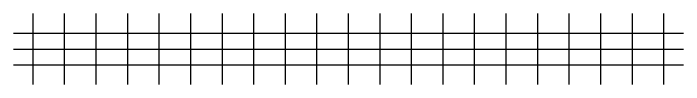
# Model space of a CAD drawing. Extents: x 23521 to 169118, y -86502 to 21244.
# Drawn here: x 23521 to 57521, y 17644 to 21244 of the extents above; entities that cross this region are included whole.
import ezdxf

# ---------------------------------------------------------------- set-up
doc = ezdxf.new("R2010")
doc.units = 0
doc.header["$LTSCALE"] = 1000
doc.header["$MEASUREMENT"] = 0
doc.layers.add('DOTE', color=1, linetype='Continuous')

msp = doc.modelspace()

# ---------------------------------------------------------------- linework, layer by layer
at = {"layer": 'DOTE'}
for p, q in [((24520.6, 17644.1), (24520.6, 21244.1)), ((26120.6, 17644.1), (26120.6, 21244.1)), ((27720.6, 17644.1), (27720.6, 21244.1)), ((29320.6, 17644.1), (29320.6, 21244.1)), ((30920.6, 17644.1), (30920.6, 21244.1)), ((32520.6, 17644.1), (32520.6, 21244.1)), ((34120.6, 17644.1), (34120.6, 21244.1)), ((35720.6, 17644.1), (35720.6, 21244.1)), ((37320.6, 17644.1), (37320.6, 21244.1)), ((38920.6, 17644.1), (38920.6, 21244.1)), ((40520.6, 17644.1), (40520.6, 21244.1)), ((42120.6, 17644.1), (42120.6, 21244.1)), ((43720.6, 17644.1), (43720.6, 21244.1)), ((45320.6, 17644.1), (45320.6, 21244.1)), ((46920.6, 17644.1), (46920.6, 21244.1)), ((48520.6, 17644.1), (48520.6, 21244.1)), ((50120.6, 17644.1), (50120.6, 21244.1)), ((51720.6, 17644.1), (51720.6, 21244.1)), ((53320.6, 17644.1), (53320.6, 21244.1)), ((54920.6, 17644.1), (54920.6, 21244.1)), ((56520.6, 17644.1), (56520.6, 21244.1)), ((23520.6, 20244.1), (57520.6, 20244.1)), ((23520.6, 19444.1), (57520.6, 19444.1)), ((23520.6, 18644.1), (57520.6, 18644.1))]:
    msp.add_line(p, q, dxfattribs=at)

doc.saveas('drawing.dxf')
